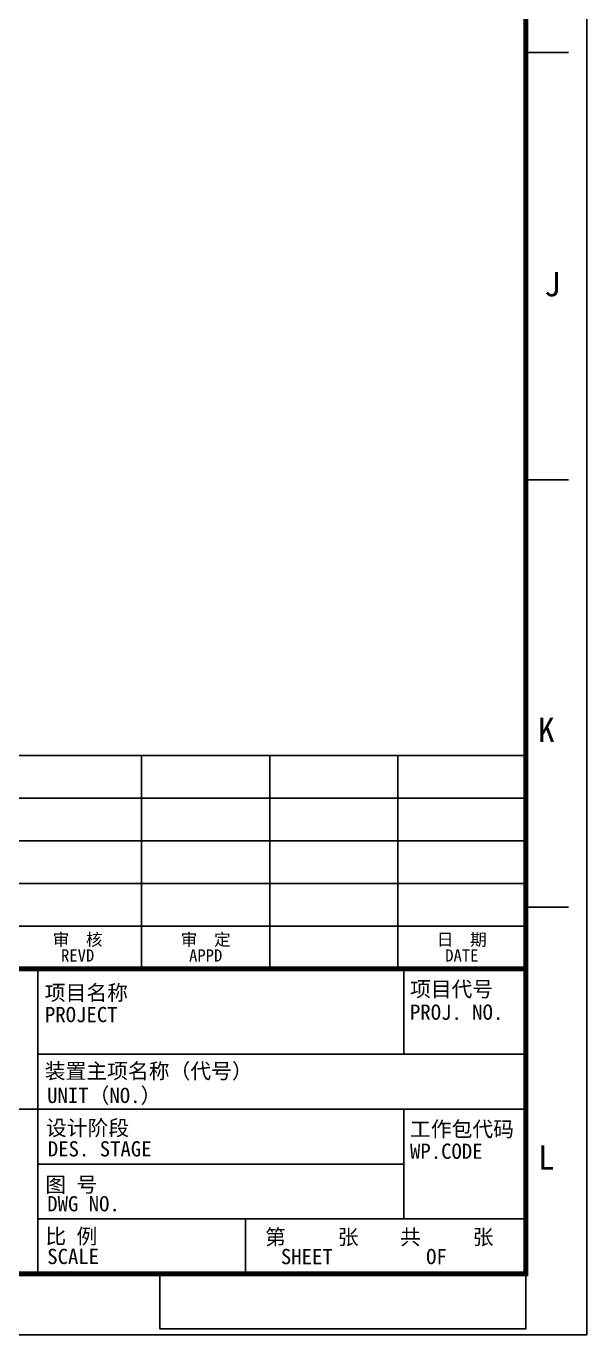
# Model space of a CAD drawing. Extents: x 0 to 1189, y 0 to 841.
# Drawn here: x 1097.1 to 1189, y 0 to 214.5 of the extents above; entities that cross this region are included whole.
import ezdxf
from ezdxf.enums import TextEntityAlignment as Align

# ---------------------------------------------------------------- set-up
doc = ezdxf.new("R2010")
doc.units = 0
doc.header["$MEASUREMENT"] = 0
doc.layers.get('0').update_dxf_attribs({"linetype": 'CONTINUOUS'})
doc.styles.add('HUALUC', font='SimSun.ttf')

msp = doc.modelspace()

# ---------------------------------------------------------------- linework, layer by layer
for p, q in [((1189, 0), (1189, 841.0000010000026)), ((1186, 210.249901), (1179, 210.249901)), ((1186, 140.166601), (1179, 140.166601)), ((999, 95), (1179, 95)), ((1116, 95), (1116, 59.99999999999999)), ((1137, 95), (1137, 59.99999999999999)), ((1158, 95), (1158, 59.99999999999997)), ((999, 88), (1179, 88)), ((999, 81), (1179, 81)), ((999, 74), (1179, 74)), ((1186, 70.08330099999995), (1179, 70.08330099999995)), ((999, 67), (1179, 67)), ((1099, 10), (1099, 60)), ((1159, 46), (1159, 60)), ((1179, 46), (1099, 46)), ((1179, 37), (999, 37)), ((1159, 19), (1159, 37)), ((1159, 28), (1099, 28)), ((1179, 19), (1099, 19)), ((1133, 10), (1133, 19)), ((1119, 10), (1119, 1)), ((1179, 10), (1179, 1)), ((1189, 0), (0, 0)), ((1119, 1), (1179, 1))]:
    msp.add_line(p, q)
at = {"const_width": 0.8, "flags": 128}
msp.add_lwpolyline([(1179, 831.0000010000001), (25, 831.0000010000001), (25, 10), (1179, 10)], close=True, dxfattribs=at)
at = {"const_width": 0.8}
msp.add_lwpolyline([(999.1477047100557, 10), (999.1477047100557, 60), (1179.147704710056, 60)], dxfattribs=at)

# ---------------------------------------------------------------- texts
at = {"style": 'HUALUC'}
for s, p in [('J', (1182, 170.2503)), ('K', (1181, 97.16700000000003)), ('L', (1181, 27.08370000000002))]:
    msp.add_text(s, height=4, dxfattribs=at).set_placement(p)
at = {"color": 7, "style": 'HUALUC'}
for s, p in [('审  核', (1105.5, 63.8)), ('审  定', (1126.5, 63.8)), ('日  期', (1168.499999999999, 63.8)), ('REVD', (1105.5, 61.2)), ('APPD', (1126.5, 61.2)), ('DATE', (1168.499999999999, 61.2))]:
    msp.add_text(s, height=2, dxfattribs=at).set_placement(p, align=Align.CENTER)
for s, p in [('项目代号', (1160, 55.43265024341218)), ('项目名称', (1100.109675749155, 54.83268175600142)), ('PROJECT', (1100.137597210157, 51.254141711782)), ('PROJ. NO.', (1160, 51.64727257323537)), ('装置主项名称（代号）', (1100.109675749155, 41.99995024341219)), ('UNIT（NO.）', (1100.5, 38)), ('设计阶段', (1100.306306360462, 32.67042097482265)), ('工作包代码', (1160, 32.4818572842828)), ('DES. STAGE', (1100.614335812972, 29.23939560154172)), ('WP.CODE', (1160, 28.85440102494497)), ('图 号', (1100.197655727401, 23.37999975509065)), ('DWG NO.', (1100.514224063855, 20.24259823538831)), ('比 例', (1100.211602413529, 14.91106578650082)), ('第     张    共     张', (1136.241406234037, 14.78274918279831)), ('SCALE', (1100.514224063855, 11.60218853467602)), ('SHEET         OF', (1138.830479001826, 11.58287762485774))]:
    msp.add_text(s, height=2.5, dxfattribs=at).set_placement(p)

doc.saveas('drawing.dxf')
